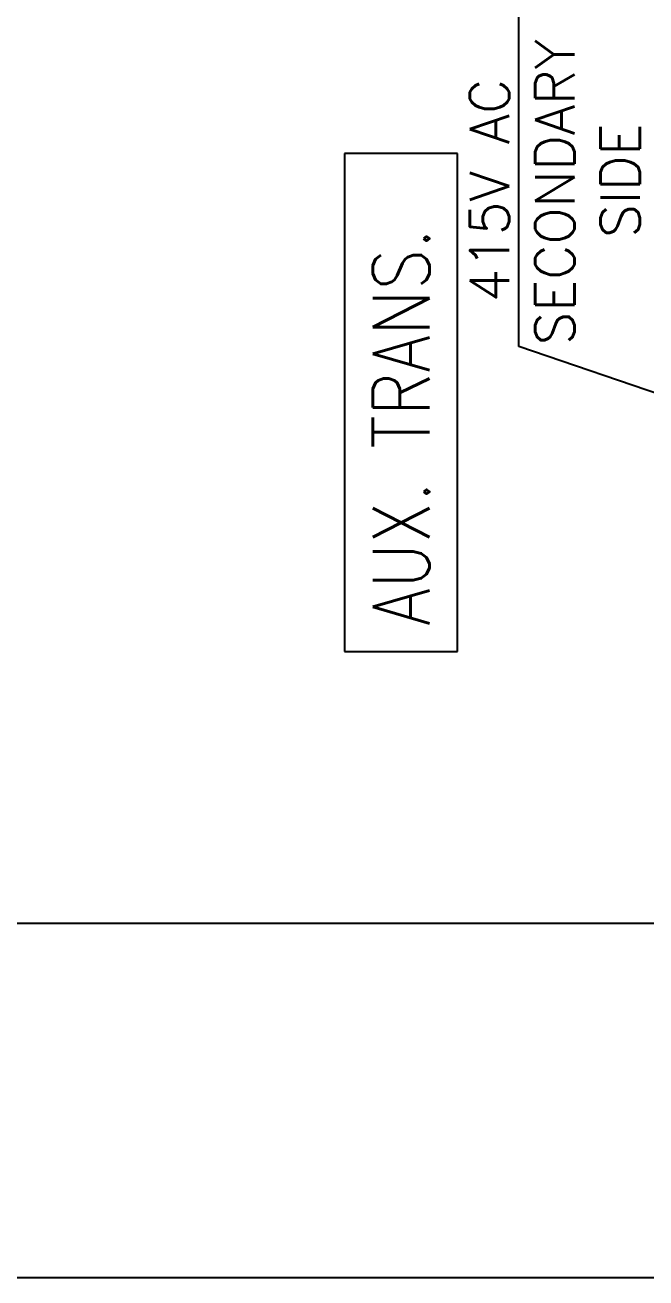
# Model space of a CAD drawing. Header units: metres. Extents: x 529352 to 529741, y 2674804 to 2675132.
# Drawn here: x 529539.885 to 529541.468, y 2674990.774 to 2674993.967 of the extents above; entities that cross this region are included whole.
import ezdxf

# ---------------------------------------------------------------- set-up
doc = ezdxf.new("R2010")
doc.units = ezdxf.units.M
doc.layers.add('IDT', color=7, linetype='Continuous')
doc.styles.add('RomanS', font='romans.shx')
doc.linetypes.add('FOUNDATION LAYOUT$0$FENCELINE1', pattern='A,6.35,-2.54,[133,ltypeshp.shx,S=2.54,R=0,X=-2.54,Y=0],-2.54,25.4', length=36.83)

# ---------------------------------------------------------------- blocks, each defined once
blk = doc.blocks.new('IDT')
at = {"layer": 'IDT', "color": 253}
for p, q in [((28.6394, 21.7925), (28.3514, 21.7925)), ((28.3514, 21.7925), (28.3514, 20.5236)), ((28.6394, 20.5236), (28.6394, 21.7925)), ((28.3514, 20.5236), (28.6394, 20.5236))]:
    blk.add_line(p, q, dxfattribs=at)
at = {"layer": 'IDT', "color": 8}
for p, q in [((27.5713, 21.2284), (28.195, 21.0153)), ((28.195, 21.0153), (28.195, 20.1306))]:
    blk.add_line(p, q, dxfattribs=at)
at = {"layer": 'IDT', "color": 7, "linetype": 'FOUNDATION LAYOUT$0$FENCELINE1', "ltscale": 0.01}
blk.add_lwpolyline([(33.902, 18.4101), (33.9018, 22.4854), (21.4107, 22.4854)], dxfattribs=at)
at = {"layer": 'IDT', "color": 7, "style": 'RomanS', "width": 0.85}
blk.add_text('AUX. TRANS.', height=0.144, rotation=270, dxfattribs=at).set_placement((28.4234, 21.7264))
at = {"layer": 'IDT', "color": 8, "style": 'RomanS'}
for s, p in [('SECONDARY', (28.0535, 21.0121)), ('415V AC', (28.2202, 20.9026)), ('SIDE', (27.8868, 20.7383))]:
    blk.add_text(s, height=0.1, rotation=270, dxfattribs=at).set_placement(p)

msp = doc.modelspace()

# ---------------------------------------------------------------- linework, layer by layer
msp.add_lwpolyline([(529542.3283, 2674990.7735), (529536.7984, 2674990.7735), (529536.0163, 2674991.6249)])

# ---------------------------------------------------------------- block references
at = {"layer": 'IDT', "color": 8, "rotation": 180}
msp.add_blockref('IDT', (529569.3393, 2675014.163), dxfattribs=at)

doc.saveas('drawing.dxf')
